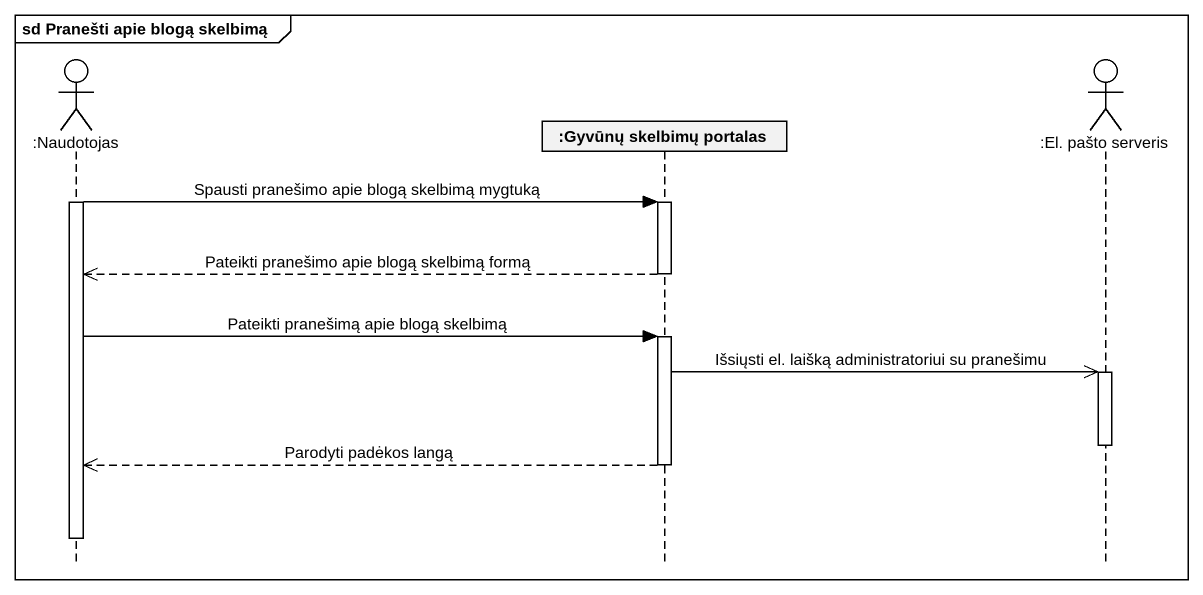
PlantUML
@startuml
mainframe sd Pranešti apie blogą skelbimą
hide footbox
actor ":Naudotojas" as Naudotojas
participant ":Gyvūnų skelbimų portalas" as Gyvūnų_skelbimų_portalas
actor ":El. pašto serveris" as El_pašto_serveris

activate Naudotojas
Naudotojas -> Gyvūnų_skelbimų_portalas : Spausti pranešimo apie blogą skelbimą mygtuką
activate Gyvūnų_skelbimų_portalas
Gyvūnų_skelbimų_portalas -->> Naudotojas : Pateikti pranešimo apie blogą skelbimą formą
deactivate Gyvūnų_skelbimų_portalas
Naudotojas -> Gyvūnų_skelbimų_portalas : Pateikti pranešimą apie blogą skelbimą
activate Gyvūnų_skelbimų_portalas
Gyvūnų_skelbimų_portalas ->> El_pašto_serveris : Išsiųsti el. laišką administratoriui su pranešimu
activate El_pašto_serveris
deactivate El_pašto_serveris
Gyvūnų_skelbimų_portalas -->> Naudotojas : Parodyti padėkos langą
deactivate Gyvūnų_skelbimų_portalas
deactivate Naudotojas
@enduml
